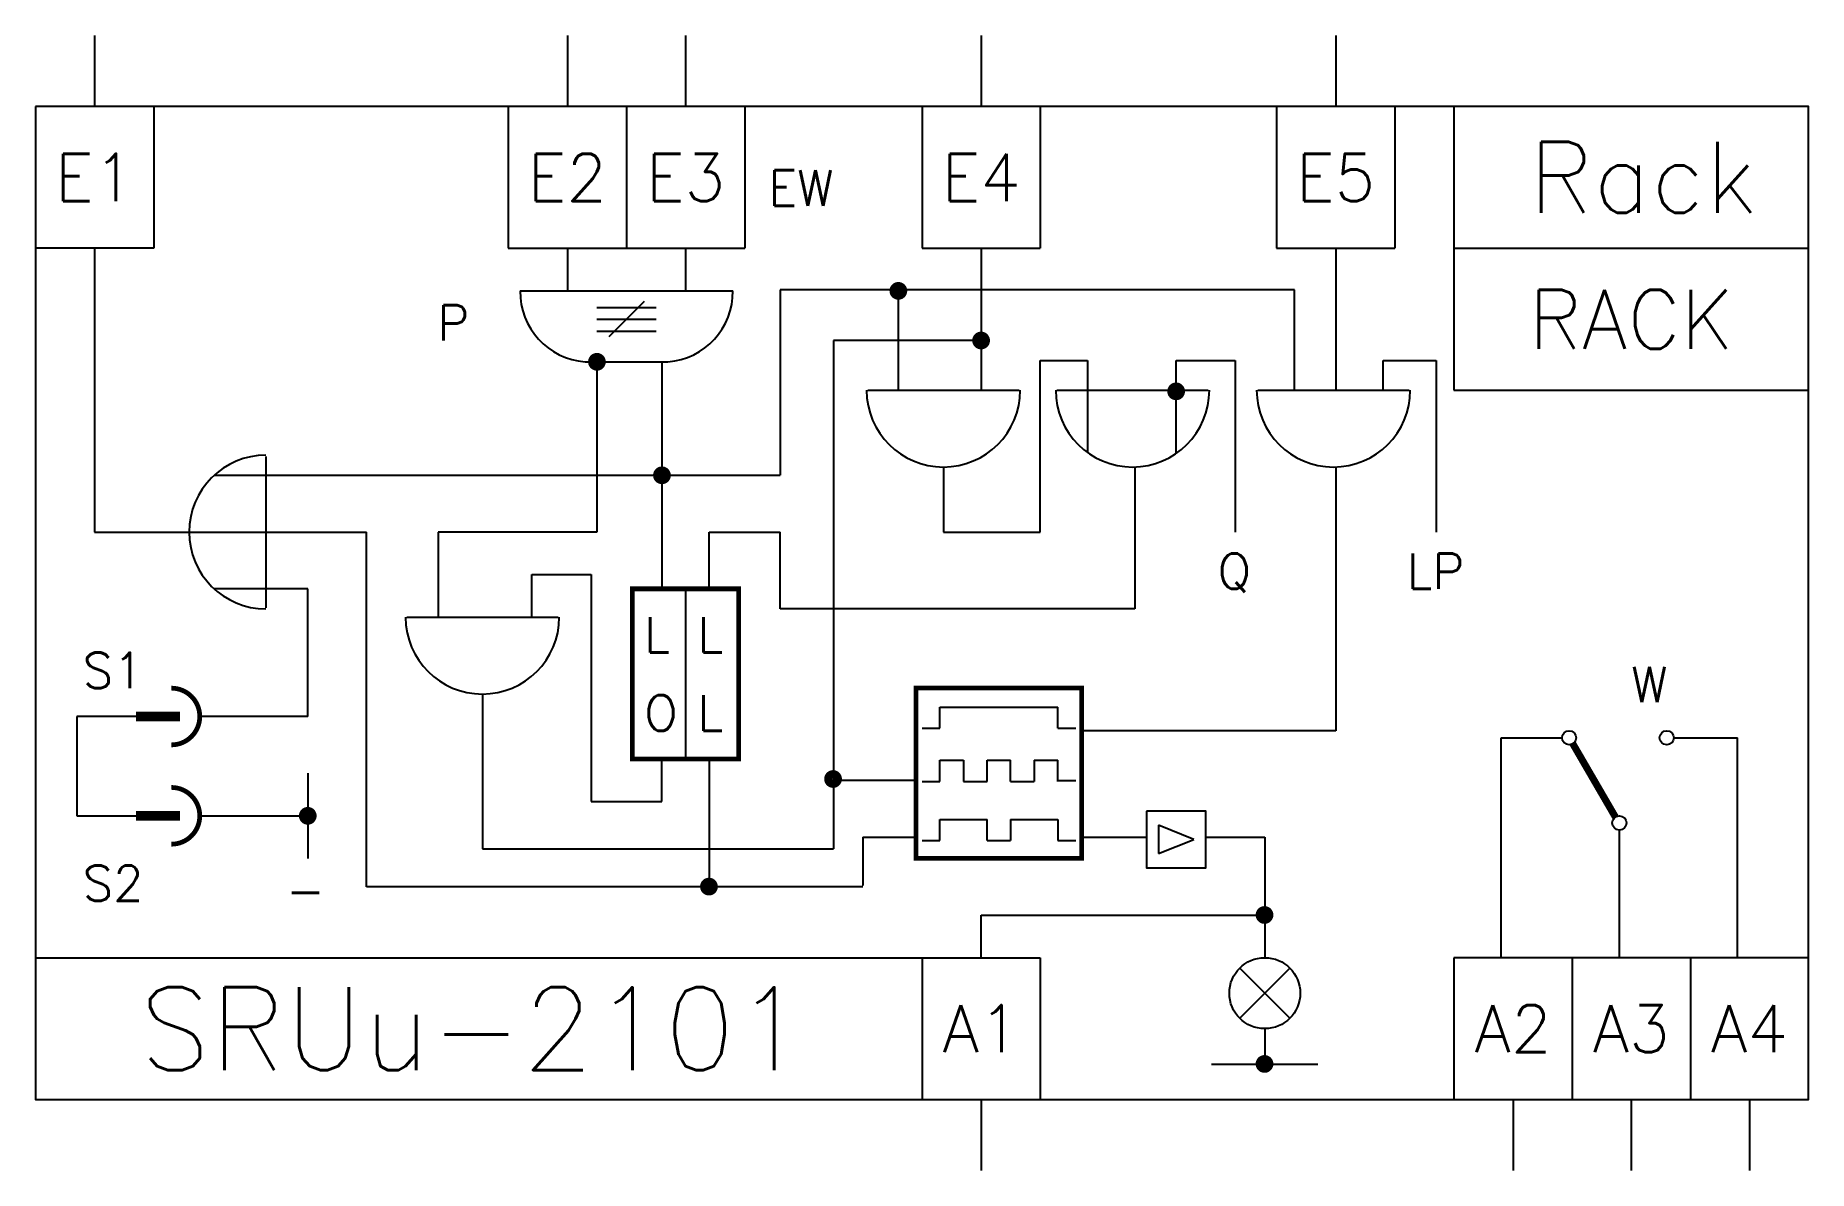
# Model space of a CAD drawing. Extents: x 65 to 140, y 39 to 87.
import ezdxf
from ezdxf.enums import TextEntityAlignment as Align

# ---------------------------------------------------------------- set-up
doc = ezdxf.new("R2010")
doc.units = 0
doc.layers.get('0').update_dxf_attribs({"linetype": 'CONTINUOUS'})
doc.layers.add('1', color=8, linetype='CONTINUOUS')
doc.layers.add('11', color=30, linetype='CONTINUOUS')
doc.styles.get("Standard").update_dxf_attribs({"font": 'txt.shx'})

msp = doc.modelspace()

# ---------------------------------------------------------------- linework, layer by layer
at = {"color": 0, "const_width": 0.4}
for points in [[(71.12, 58.2), (69.25, 58.2)], [(71.12, 54), (69.25, 54)]]:
    msp.add_lwpolyline(points, dxfattribs=at)
at = {"layer": '1', "color": 0}
for p, q in [((67.5, 87), (67.5, 84)), ((87.5, 87), (87.5, 84)), ((92.5, 87), (92.5, 84)), ((105, 87), (105, 84)), ((120, 87), (120, 84)), ((70, 84), (70, 78)), ((85, 84), (85, 78)), ((90, 84), (90, 78)), ((95, 84), (95, 78)), ((102.5, 84), (102.5, 78)), ((107.5, 84), (107.5, 78)), ((117.5, 84), (117.5, 78)), ((122.5, 84), (122.5, 78)), ((125, 84), (125, 72)), ((70, 78), (65, 78)), ((67.5, 78), (67.5, 66)), ((85, 78), (95, 78)), ((87.5, 78), (87.5, 76.2)), ((92.5, 78), (92.5, 76.2)), ((102.5, 78), (107.5, 78)), ((105, 78), (105, 72)), ((117.5, 78), (122.5, 78)), ((120, 78), (120, 72)), ((125, 78), (140, 78)), ((85.5, 76.2), (94.5, 76.2)), ((90.75, 75.75), (89.25, 74.25)), ((118.25, 76.25), (96.5, 76.25)), ((96.5, 76.25), (96.5, 68.4)), ((101.5, 72), (101.5, 76.25)), ((118.25, 72), (118.25, 76.25)), ((88.75, 75.5), (91.25, 75.5)), ((88.75, 75), (91.25, 75)), ((88.75, 74.5), (91.25, 74.5)), ((98.75, 74.1), (98.75, 52.6)), ((105, 74.1), (98.75, 74.1)), ((88.25, 73.2), (91.75, 73.2)), ((88.75, 73.2), (88.75, 66)), ((91.5, 73.2), (91.5, 63.6)), ((107.5, 66), (107.5, 73.25)), ((107.5, 73.25), (109.5, 73.25)), ((109.5, 73.25), (109.5, 69.367)), ((113.25, 69.325), (113.25, 73.25)), ((113.25, 73.25), (115.75, 73.25)), ((115.75, 73.25), (115.75, 66)), ((122, 72), (122, 73.25)), ((122, 73.25), (124.25, 73.25)), ((124.25, 73.25), (124.25, 66)), ((100.205, 72), (106.605, 72)), ((108.205, 72), (114.605, 72)), ((116.705, 72), (123.105, 72)), ((125, 72), (140, 72)), ((74.75, 69.2), (74.75, 62.8)), ((72.559, 68.4), (96.5, 68.4)), ((103.405, 68.75), (103.405, 66)), ((111.5, 68.75), (111.5, 62.75)), ((120, 68.751), (120, 57.6)), ((67.5, 66), (79, 66)), ((79, 51), (79, 66)), ((88.75, 66), (82.037, 66)), ((82.037, 66), (82.037, 62.4)), ((93.5, 63.6), (93.5, 66)), ((93.5, 66), (96.5, 66)), ((96.5, 62.75), (96.5, 66)), ((103.405, 66), (107.5, 66)), ((86, 62.4), (86, 64.2)), ((86, 64.2), (88.5, 64.2)), ((88.5, 64.2), (88.5, 54.6)), ((76.518, 63.6), (72.559, 63.6)), ((76.518, 58.2), (76.518, 63.6)), ((92.5, 63.6), (92.5, 56.4)), ((80.705, 62.4), (87.105, 62.4)), ((111.5, 62.75), (96.5, 62.75)), ((83.905, 59.15), (83.905, 52.6)), ((103.25, 57.7), (103.25, 58.6)), ((103.25, 58.6), (108.25, 58.6)), ((108.25, 57.7), (108.25, 58.6)), ((69.25, 58.2), (66.75, 58.2)), ((66.75, 58.2), (66.75, 54)), ((76.518, 58.2), (71.95, 58.2)), ((102.5, 57.7), (103.25, 57.7)), ((108.25, 57.7), (109, 57.7)), ((120, 57.6), (109.25, 57.6)), ((127, 48), (127, 57.3)), ((127, 57.3), (129.572, 57.3)), ((134.3, 57.3), (137, 57.3)), ((137, 48), (137, 57.3)), ((91.5, 54.6), (91.5, 56.4)), ((93.5, 56.4), (93.5, 51.05)), ((103.25, 56.35), (104.25, 56.35)), ((103.25, 55.45), (103.25, 56.35)), ((104.25, 56.35), (104.25, 55.45)), ((105.25, 55.45), (105.25, 56.35)), ((105.25, 56.35), (106.25, 56.35)), ((106.25, 55.45), (106.25, 56.35)), ((107.25, 56.35), (107.25, 55.45)), ((107.25, 56.35), (108.25, 56.35)), ((108.25, 55.45), (108.25, 56.35)), ((76.518, 55.8), (76.518, 52.2)), ((102.25, 55.5), (98.75, 55.5)), ((108.25, 55.5), (109, 55.5)), ((102.5, 55.45), (103.25, 55.45)), ((104.25, 55.45), (105.25, 55.45)), ((104.25, 55.45), (105.25, 55.45)), ((106.25, 55.45), (107.25, 55.45)), ((66.75, 54), (69.25, 54)), ((71.95, 54), (76.518, 54)), ((88.5, 54.6), (91.5, 54.6)), ((103.25, 53.85), (105.25, 53.85)), ((103.25, 52.95), (103.25, 53.85)), ((105.25, 52.95), (105.25, 53.85)), ((106.25, 53.85), (108.25, 53.85)), ((106.25, 53.85), (106.25, 52.95)), ((108.25, 53.85), (108.25, 52.95)), ((112.5, 53.6), (112.5, 52.4)), ((114, 53), (112.5, 53.6)), ((132, 48), (132, 53.4)), ((83.905, 52.6), (98.75, 52.6)), ((100, 53.1), (100, 51.05)), ((100, 53.1), (102.25, 53.1)), ((102.5, 52.95), (103.25, 52.95)), ((105.25, 52.95), (106.25, 52.95)), ((108.25, 52.95), (109, 52.95)), ((109.25, 53.1), (112, 53.1)), ((112.5, 52.4), (114, 53)), ((114.5, 53.1), (117, 53.1)), ((117, 53.1), (117, 48)), ((100, 51), (79, 51)), ((105, 48), (105, 49.8)), ((105, 49.8), (117, 49.8)), ((65, 48), (102.5, 48)), ((102.5, 48), (102.5, 42)), ((102.5, 48), (107.5, 48)), ((107.5, 48), (107.5, 42)), ((140, 48), (125, 48)), ((125, 48), (125, 42)), ((130, 48), (130, 42)), ((135, 48), (135, 42)), ((115.939, 47.561), (118.061, 45.439)), ((115.939, 45.439), (118.061, 47.561)), ((117, 45), (117, 43.6)), ((114.75, 43.5), (119.25, 43.5)), ((105, 42), (105, 39)), ((127.5, 42), (127.5, 39)), ((132.5, 42), (132.5, 39)), ((137.5, 42), (137.5, 39))]:
    msp.add_line(p, q, dxfattribs=at)
for points in [[(65, 84), (65, 42), (140, 42), (140, 84)], [(112, 54.2), (112, 51.8), (114.5, 51.8), (114.5, 54.2)]]:
    msp.add_lwpolyline(points, close=True, dxfattribs=at)
at = {"layer": '1', "color": 0, "const_width": 0.35}
for points in [[(101.3, 76.2, 1), (101.7, 76.2, 1)], [(104.8, 74.1, 1), (105.2, 74.1, 1)], [(88.55, 73.2, 1), (88.95, 73.2, 1)], [(113.05, 71.95, 1), (113.45, 71.95, 1)], [(91.3, 68.4, 1), (91.7, 68.4, 1)], [(98.538, 55.557, 1), (98.938, 55.557, 1)], [(76.318, 54, 1), (76.718, 54, 1)], [(93.288, 51.007, 1), (93.688, 51.007, 1)], [(116.788, 49.807, 1), (117.188, 49.807, 1)], [(116.788, 43.507, 1), (117.188, 43.507, 1)]]:
    msp.add_lwpolyline(points, format="xyb", close=True, dxfattribs=at)
at = {"layer": '1', "color": 0, "const_width": 0.2}
for points in [[(94.75, 56.4), (94.75, 63.6), (90.25, 63.6), (90.25, 56.4)], [(109.25, 52.2), (109.25, 59.4), (102.25, 59.4), (102.25, 52.2)]]:
    msp.add_lwpolyline(points, close=True, dxfattribs=at)
for points in [[(70.75, 57, 1), (70.75, 59.4, 1)], [(70.75, 52.8, 1), (70.75, 55.2, 1)]]:
    msp.add_lwpolyline(points, format="xyb", dxfattribs=at)
at = {"layer": '1', "color": 0, "const_width": 0.3}
msp.add_lwpolyline([(131.831, 53.948), (130.031, 57.045)], dxfattribs=at)
at = {"layer": '1', "color": 0}
for centre, radius in [((129.872, 57.3), 0.3), ((134, 57.3), 0.3), ((132, 53.7), 0.3), ((117, 46.5), 1.5)]:
    msp.add_circle(centre, radius, dxfattribs=at)
for centre, radius, start, end in [((88.47, 76.162), 2.97, 179.26907, 265.75183), ((91.53, 76.162), 2.97, 274.24817, 0.73093), ((103.405, 72), 3.25, 180, 0), ((111.405, 72), 3.25, 180, 0), ((119.905, 72), 3.25, 180, 0), ((74.75, 66), 3.25, 90, 270), ((83.905, 62.4), 3.25, 180, 0)]:
    msp.add_arc(centre, radius, start, end, dxfattribs=at)

# ---------------------------------------------------------------- texts
msp.add_text('Rack', height=3, dxfattribs=at).set_placement((133, 81), align=Align.MIDDLE)
for s, p in [('EW', (96, 79.8)), ('Q', (115, 63.6)), ('LP', (123, 63.6)), ('L', (90.75, 60.9)), ('L', (93, 60.9)), ('O', (90.75, 57.6)), ('L', (93, 57.6)), ('-', (75.582, 50.1))]:
    msp.add_text(s, height=1.5, dxfattribs=at).set_placement(p)
for tag, height, p in [('E1', 2, (67.5, 81)), ('E2', 2, (87.5, 81)), ('E3', 2, (92.5, 81)), ('E4', 2, (105, 81)), ('E5', 2, (120, 81)), ('RACK', 2.5, (132.5, 75)), ('A1', 2, (105, 45)), ('A2', 2, (127.5, 45)), ('A3', 2, (132.5, 45)), ('A4', 2, (137.5, 45))]:
    msp.add_attdef(tag, text='', height=height, dxfattribs=at).set_placement(p, align=Align.MIDDLE)
for tag, p, s in [('P', (82, 74.1), 'd1'), ('S1', (67, 59.4), 'S1'), ('W', (132.5, 58.8), 'd1'), ('S2', (67, 50.4), '1')]:
    msp.add_attdef(tag, p, s, height=1.5, dxfattribs=at)
at = {"layer": '11', "color": 0}
msp.add_text('SRUu-2101', height=3.5, dxfattribs=at).set_placement((83.5, 45), align=Align.MIDDLE)

doc.saveas('drawing.dxf')
